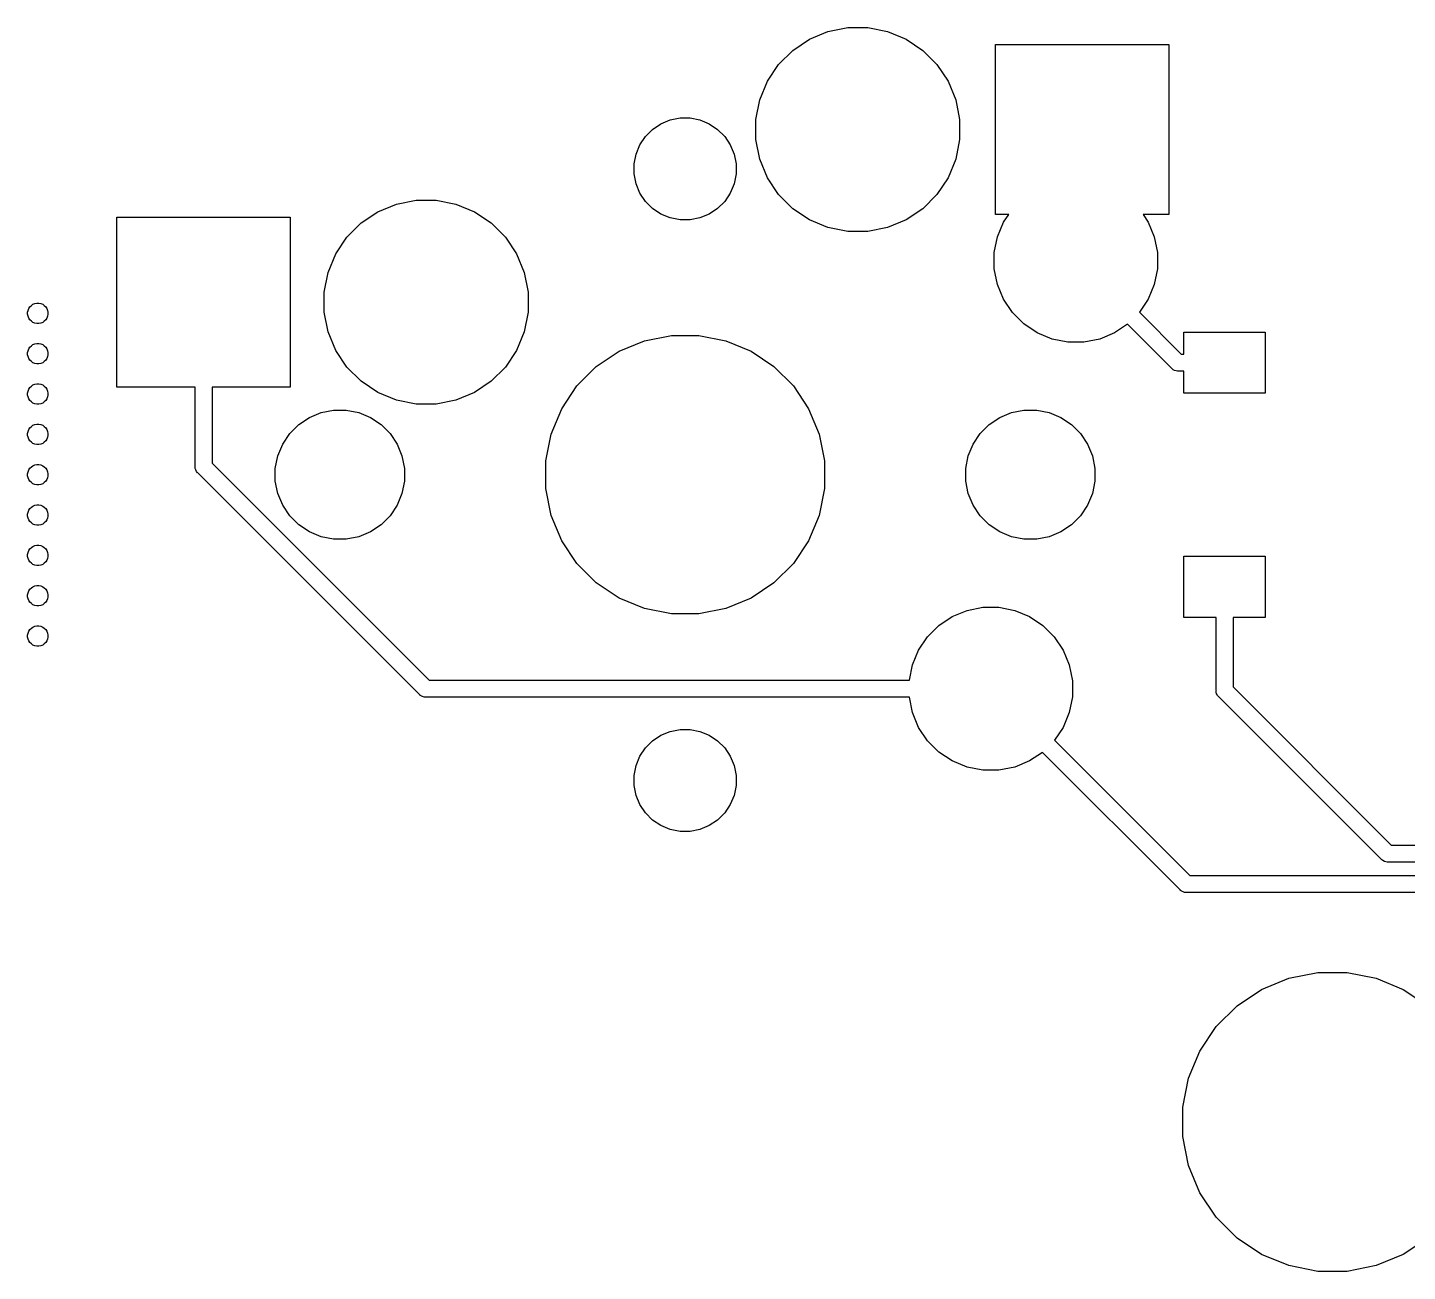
# Model space of a CAD drawing. Extents: x 52 to 337, y -160 to -34.
# Drawn here: x 195.11 to 215.42, y -62.52 to -44.22 of the extents above; entities that cross this region are included whole.
import ezdxf

# ---------------------------------------------------------------- set-up
doc = ezdxf.new("R2010")
doc.units = 0
doc.layers.add('BLACK', color=7, linetype='CONTINUOUS')

msp = doc.modelspace()

# ---------------------------------------------------------------- linework, layer by layer
at = {"layer": 'BLACK', "linetype": 'CONTINUOUS'}
for p, q in [((206.89, -44.2776), (207.18, -44.22)), ((207.18, -44.22), (207.475, -44.22)), ((207.475, -44.22), (207.765, -44.2776)), ((206.371, -44.5549), (206.617, -44.3907)), ((206.617, -44.3907), (206.89, -44.2776)), ((207.765, -44.2776), (208.038, -44.3907)), ((208.038, -44.3907), (208.284, -44.5549)), ((206.162, -44.7638), (206.371, -44.5549)), ((208.284, -44.5549), (208.493, -44.7638)), ((209.355, -46.97), (209.355, -44.47)), ((209.355, -44.47), (211.904, -44.47)), ((211.904, -44.47), (211.904, -46.97)), ((205.998, -45.0095), (206.162, -44.7638)), ((208.493, -44.7638), (208.657, -45.0095)), ((205.885, -45.2825), (205.998, -45.0095)), ((208.657, -45.0095), (208.77, -45.2825)), ((205.827, -45.5723), (205.885, -45.2825)), ((208.77, -45.2825), (208.827, -45.5723)), ((204.309, -45.7174), (204.432, -45.6354)), ((204.432, -45.6354), (204.569, -45.5788)), ((204.569, -45.5788), (204.714, -45.55)), ((204.714, -45.55), (204.861, -45.55)), ((204.861, -45.55), (205.006, -45.5788)), ((205.006, -45.5788), (205.143, -45.6354)), ((205.143, -45.6354), (205.266, -45.7174)), ((205.827, -45.8677), (205.827, -45.5723)), ((208.827, -45.5723), (208.827, -45.8677)), ((204.123, -45.9447), (204.205, -45.8219)), ((204.205, -45.8219), (204.309, -45.7174)), ((205.266, -45.7174), (205.37, -45.8219)), ((205.37, -45.8219), (205.452, -45.9447)), ((205.885, -46.1575), (205.827, -45.8677)), ((208.827, -45.8677), (208.77, -46.1575)), ((204.037, -46.2261), (204.066, -46.0812)), ((204.066, -46.0812), (204.123, -45.9447)), ((205.452, -45.9447), (205.509, -46.0812)), ((205.509, -46.0812), (205.537, -46.2261)), ((204.037, -46.3739), (204.037, -46.2261)), ((205.537, -46.2261), (205.537, -46.3739)), ((205.998, -46.4305), (205.885, -46.1575)), ((208.77, -46.1575), (208.657, -46.4305)), ((204.066, -46.5188), (204.037, -46.3739)), ((205.537, -46.3739), (205.509, -46.5188)), ((206.162, -46.6762), (205.998, -46.4305)), ((208.657, -46.4305), (208.493, -46.6762)), ((204.123, -46.6553), (204.066, -46.5188)), ((204.205, -46.7781), (204.123, -46.6553)), ((205.452, -46.6553), (205.37, -46.7781)), ((205.509, -46.5188), (205.452, -46.6553)), ((206.371, -46.8851), (206.162, -46.6762)), ((208.493, -46.6762), (208.284, -46.8851)), ((200.267, -46.9307), (200.54, -46.8176)), ((200.54, -46.8176), (200.83, -46.76)), ((200.83, -46.76), (201.125, -46.76)), ((201.125, -46.76), (201.415, -46.8176)), ((201.415, -46.8176), (201.688, -46.9307)), ((204.309, -46.8826), (204.205, -46.7781)), ((204.432, -46.9646), (204.309, -46.8826)), ((205.266, -46.8826), (205.143, -46.9646)), ((205.37, -46.7781), (205.266, -46.8826)), ((206.617, -47.0493), (206.371, -46.8851)), ((208.284, -46.8851), (208.038, -47.0493)), ((196.427, -49.51), (196.427, -47.01)), ((196.427, -47.01), (198.977, -47.01)), ((198.977, -47.01), (198.977, -49.51)), ((199.812, -47.3038), (200.021, -47.0949)), ((200.021, -47.0949), (200.267, -46.9307)), ((201.688, -46.9307), (201.934, -47.0949)), ((201.934, -47.0949), (202.143, -47.3038)), ((204.569, -47.0212), (204.432, -46.9646)), ((204.714, -47.05), (204.569, -47.0212)), ((204.861, -47.05), (204.714, -47.05)), ((205.006, -47.0212), (204.861, -47.05)), ((205.143, -46.9646), (205.006, -47.0212)), ((206.89, -47.1624), (206.617, -47.0493)), ((208.038, -47.0493), (207.765, -47.1624)), ((209.549, -46.97), (209.355, -46.97)), ((209.384, -47.3), (209.474, -47.0816)), ((209.474, -47.0816), (209.549, -46.97)), ((211.904, -46.97), (211.526, -46.97)), ((211.526, -46.97), (211.601, -47.0816)), ((211.601, -47.0816), (211.691, -47.3)), ((199.648, -47.5495), (199.812, -47.3038)), ((202.143, -47.3038), (202.307, -47.5495)), ((207.18, -47.22), (206.89, -47.1624)), ((207.475, -47.22), (207.18, -47.22)), ((207.765, -47.1624), (207.475, -47.22)), ((209.337, -47.5318), (209.384, -47.3)), ((211.691, -47.3), (211.737, -47.5318)), ((199.535, -47.8225), (199.648, -47.5495)), ((202.307, -47.5495), (202.42, -47.8225)), ((209.337, -47.7682), (209.337, -47.5318)), ((211.737, -47.5318), (211.737, -47.7682)), ((199.477, -48.1123), (199.535, -47.8225)), ((202.42, -47.8225), (202.477, -48.1123)), ((209.384, -48), (209.337, -47.7682)), ((211.737, -47.7682), (211.691, -48)), ((199.477, -48.4077), (199.477, -48.1123)), ((202.477, -48.1123), (202.477, -48.4077)), ((209.474, -48.2184), (209.384, -48)), ((211.691, -48), (211.601, -48.2184)), ((195.146, -48.3294), (195.167, -48.3085)), ((195.167, -48.3085), (195.191, -48.2921)), ((195.191, -48.2921), (195.219, -48.2808)), ((195.219, -48.2808), (195.248, -48.275)), ((195.248, -48.275), (195.277, -48.275)), ((195.277, -48.275), (195.306, -48.2808)), ((195.306, -48.2808), (195.334, -48.2921)), ((195.334, -48.2921), (195.358, -48.3085)), ((195.358, -48.3085), (195.379, -48.3294)), ((209.605, -48.415), (209.474, -48.2184)), ((211.601, -48.2184), (211.473, -48.4092)), ((195.112, -48.4102), (195.118, -48.3812)), ((195.112, -48.4398), (195.112, -48.4102)), ((195.118, -48.4688), (195.112, -48.4398)), ((195.118, -48.3812), (195.13, -48.3539)), ((195.13, -48.4961), (195.118, -48.4688)), ((195.13, -48.3539), (195.146, -48.3294)), ((195.146, -48.5206), (195.13, -48.4961)), ((195.167, -48.5415), (195.146, -48.5206)), ((195.379, -48.5206), (195.358, -48.5415)), ((195.379, -48.3294), (195.395, -48.3539)), ((195.395, -48.4961), (195.379, -48.5206)), ((195.395, -48.3539), (195.407, -48.3812)), ((195.407, -48.4688), (195.395, -48.4961)), ((195.407, -48.3812), (195.412, -48.4102)), ((195.412, -48.4398), (195.407, -48.4688)), ((195.412, -48.4102), (195.412, -48.4398)), ((199.535, -48.6975), (199.477, -48.4077)), ((202.477, -48.4077), (202.42, -48.6975)), ((209.773, -48.5821), (209.605, -48.415)), ((211.473, -48.4092), (212.089, -49.025)), ((195.191, -48.5579), (195.167, -48.5415)), ((195.219, -48.5692), (195.191, -48.5579)), ((195.248, -48.575), (195.219, -48.5692)), ((195.277, -48.575), (195.248, -48.575)), ((195.306, -48.5692), (195.277, -48.575)), ((195.334, -48.5579), (195.306, -48.5692)), ((195.358, -48.5415), (195.334, -48.5579)), ((199.648, -48.9705), (199.535, -48.6975)), ((202.42, -48.6975), (202.307, -48.9705)), ((209.969, -48.7134), (209.773, -48.5821)), ((210.187, -48.8039), (209.969, -48.7134)), ((211.106, -48.7134), (210.888, -48.8039)), ((211.297, -48.586), (211.106, -48.7134)), ((211.945, -49.2341), (211.297, -48.586)), ((212.125, -49.025), (212.125, -48.7)), ((212.125, -48.7), (213.325, -48.7)), ((213.325, -48.7), (213.325, -49.6)), ((195.13, -48.9477), (195.146, -48.9231)), ((195.146, -48.9231), (195.167, -48.9022)), ((195.167, -48.9022), (195.191, -48.8858)), ((195.191, -48.8858), (195.219, -48.8745)), ((195.219, -48.8745), (195.248, -48.8687)), ((195.248, -48.8687), (195.277, -48.8687)), ((195.277, -48.8687), (195.306, -48.8745)), ((195.306, -48.8745), (195.334, -48.8858)), ((195.334, -48.8858), (195.358, -48.9022)), ((195.358, -48.9022), (195.379, -48.9231)), ((195.379, -48.9231), (195.395, -48.9477)), ((203.816, -48.9833), (204.19, -48.8288)), ((204.19, -48.8288), (204.586, -48.75)), ((204.586, -48.75), (204.989, -48.75)), ((204.989, -48.75), (205.385, -48.8288)), ((205.385, -48.8288), (205.759, -48.9833)), ((210.419, -48.85), (210.187, -48.8039)), ((210.656, -48.85), (210.419, -48.85)), ((210.888, -48.8039), (210.656, -48.85)), ((195.112, -49.004), (195.118, -48.975)), ((195.112, -49.0335), (195.112, -49.004)), ((195.118, -49.0625), (195.112, -49.0335)), ((195.118, -48.975), (195.13, -48.9477)), ((195.13, -49.0898), (195.118, -49.0625)), ((195.146, -49.1144), (195.13, -49.0898)), ((195.167, -49.1353), (195.146, -49.1144)), ((195.191, -49.1517), (195.167, -49.1353)), ((195.358, -49.1353), (195.334, -49.1517)), ((195.379, -49.1144), (195.358, -49.1353)), ((195.395, -49.0898), (195.379, -49.1144)), ((195.395, -48.9477), (195.407, -48.975)), ((195.407, -49.0625), (195.395, -49.0898)), ((195.407, -48.975), (195.412, -49.004)), ((195.412, -49.0335), (195.407, -49.0625)), ((195.412, -49.004), (195.412, -49.0335)), ((199.812, -49.2162), (199.648, -48.9705)), ((202.307, -48.9705), (202.143, -49.2162)), ((203.481, -49.2077), (203.816, -48.9833)), ((205.759, -48.9833), (206.094, -49.2077)), ((212.089, -49.025), (212.125, -49.025)), ((195.219, -49.163), (195.191, -49.1517)), ((195.248, -49.1687), (195.219, -49.163)), ((195.277, -49.1687), (195.248, -49.1687)), ((195.306, -49.163), (195.277, -49.1687)), ((195.334, -49.1517), (195.306, -49.163)), ((200.021, -49.4251), (199.812, -49.2162)), ((202.143, -49.2162), (201.934, -49.4251)), ((203.195, -49.4932), (203.481, -49.2077)), ((206.094, -49.2077), (206.38, -49.4932)), ((211.949, -49.2388), (211.945, -49.2341)), ((211.953, -49.2427), (211.949, -49.2388)), ((211.965, -49.2524), (211.953, -49.2427)), ((211.953, -49.2427), (211.953, -49.2427)), ((211.968, -49.2544), (211.965, -49.2524)), ((211.989, -49.266), (211.968, -49.2544)), ((212.013, -49.2732), (211.989, -49.266)), ((212.031, -49.275), (212.013, -49.2732)), ((212.037, -49.2756), (212.031, -49.275)), ((212.031, -49.275), (212.031, -49.275)), ((212.044, -49.275), (212.037, -49.2756)), ((212.125, -49.275), (212.044, -49.275)), ((212.125, -49.6), (212.125, -49.275)), ((195.118, -49.5687), (195.13, -49.5414)), ((195.13, -49.5414), (195.146, -49.5169)), ((195.146, -49.5169), (195.167, -49.496)), ((195.167, -49.496), (195.191, -49.4796)), ((195.191, -49.4796), (195.219, -49.4683)), ((195.219, -49.4683), (195.248, -49.4625)), ((195.248, -49.4625), (195.277, -49.4625)), ((195.277, -49.4625), (195.306, -49.4683)), ((195.306, -49.4683), (195.334, -49.4796)), ((195.334, -49.4796), (195.358, -49.496)), ((195.358, -49.496), (195.379, -49.5169)), ((195.379, -49.5169), (195.395, -49.5414)), ((195.395, -49.5414), (195.407, -49.5687)), ((197.577, -49.51), (196.427, -49.51)), ((197.577, -50.6759), (197.577, -49.51)), ((198.977, -49.51), (197.827, -49.51)), ((197.827, -49.51), (197.827, -50.6302)), ((200.267, -49.5893), (200.021, -49.4251)), ((201.934, -49.4251), (201.688, -49.5893)), ((202.971, -49.829), (203.195, -49.4932)), ((206.38, -49.4932), (206.604, -49.829)), ((195.112, -49.5977), (195.118, -49.5687)), ((195.112, -49.6273), (195.112, -49.5977)), ((195.118, -49.6563), (195.112, -49.6273)), ((195.13, -49.6836), (195.118, -49.6563)), ((195.146, -49.7081), (195.13, -49.6836)), ((195.167, -49.729), (195.146, -49.7081)), ((195.191, -49.7454), (195.167, -49.729)), ((195.358, -49.729), (195.334, -49.7454)), ((195.379, -49.7081), (195.358, -49.729)), ((195.395, -49.6836), (195.379, -49.7081)), ((195.407, -49.6563), (195.395, -49.6836)), ((195.407, -49.5687), (195.412, -49.5977)), ((195.412, -49.6273), (195.407, -49.6563)), ((195.412, -49.5977), (195.412, -49.6273)), ((200.54, -49.7024), (200.267, -49.5893)), ((200.83, -49.76), (200.54, -49.7024)), ((201.415, -49.7024), (201.125, -49.76)), ((201.688, -49.5893), (201.415, -49.7024)), ((213.325, -49.6), (212.125, -49.6)), ((195.219, -49.7567), (195.191, -49.7454)), ((195.248, -49.7625), (195.219, -49.7567)), ((195.277, -49.7625), (195.248, -49.7625)), ((195.306, -49.7567), (195.277, -49.7625)), ((195.334, -49.7454), (195.306, -49.7567)), ((199.258, -49.9581), (199.43, -49.8865)), ((199.43, -49.8865), (199.614, -49.85)), ((199.614, -49.85), (199.801, -49.85)), ((199.801, -49.85), (199.985, -49.8865)), ((199.985, -49.8865), (200.157, -49.9581)), ((201.125, -49.76), (200.83, -49.76)), ((202.816, -50.202), (202.971, -49.829)), ((206.604, -49.829), (206.759, -50.202)), ((209.418, -49.9581), (209.59, -49.8865)), ((209.59, -49.8865), (209.774, -49.85)), ((209.774, -49.85), (209.961, -49.85)), ((209.961, -49.85), (210.145, -49.8865)), ((210.145, -49.8865), (210.317, -49.9581)), ((195.118, -50.1625), (195.13, -50.1352)), ((195.13, -50.1352), (195.146, -50.1106)), ((195.146, -50.1106), (195.167, -50.0897)), ((195.167, -50.0897), (195.191, -50.0733)), ((195.191, -50.0733), (195.219, -50.062)), ((195.219, -50.062), (195.248, -50.0562)), ((195.248, -50.0562), (195.277, -50.0562)), ((195.277, -50.0562), (195.306, -50.062)), ((195.306, -50.062), (195.334, -50.0733)), ((195.334, -50.0733), (195.358, -50.0897)), ((195.358, -50.0897), (195.379, -50.1106)), ((195.379, -50.1106), (195.395, -50.1352)), ((195.395, -50.1352), (195.407, -50.1625)), ((198.97, -50.1944), (199.102, -50.0621)), ((199.102, -50.0621), (199.258, -49.9581)), ((200.157, -49.9581), (200.313, -50.0621)), ((200.313, -50.0621), (200.445, -50.1944)), ((209.13, -50.1944), (209.262, -50.0621)), ((209.262, -50.0621), (209.418, -49.9581)), ((210.317, -49.9581), (210.473, -50.0621)), ((210.473, -50.0621), (210.605, -50.1944)), ((195.112, -50.1915), (195.118, -50.1625)), ((195.112, -50.221), (195.112, -50.1915)), ((195.118, -50.25), (195.112, -50.221)), ((195.13, -50.2773), (195.118, -50.25)), ((195.146, -50.3019), (195.13, -50.2773)), ((195.167, -50.3228), (195.146, -50.3019)), ((195.191, -50.3392), (195.167, -50.3228)), ((195.219, -50.3505), (195.191, -50.3392)), ((195.248, -50.3562), (195.219, -50.3505)), ((195.306, -50.3505), (195.277, -50.3562)), ((195.334, -50.3392), (195.306, -50.3505)), ((195.358, -50.3228), (195.334, -50.3392)), ((195.379, -50.3019), (195.358, -50.3228)), ((195.395, -50.2773), (195.379, -50.3019)), ((195.407, -50.25), (195.395, -50.2773)), ((195.407, -50.1625), (195.412, -50.1915)), ((195.412, -50.221), (195.407, -50.25)), ((195.412, -50.1915), (195.412, -50.221)), ((198.794, -50.5229), (198.866, -50.35)), ((198.866, -50.35), (198.97, -50.1944)), ((200.445, -50.1944), (200.549, -50.35)), ((200.549, -50.35), (200.621, -50.5229)), ((202.737, -50.5981), (202.816, -50.202)), ((206.759, -50.202), (206.837, -50.5981)), ((208.954, -50.5229), (209.026, -50.35)), ((209.026, -50.35), (209.13, -50.1944)), ((210.605, -50.1944), (210.709, -50.35)), ((210.709, -50.35), (210.781, -50.5229)), ((195.277, -50.3562), (195.248, -50.3562)), ((198.757, -50.7064), (198.794, -50.5229)), ((200.621, -50.5229), (200.657, -50.7064)), ((208.917, -50.7064), (208.954, -50.5229)), ((210.781, -50.5229), (210.817, -50.7064)), ((195.112, -50.7852), (195.118, -50.7562)), ((195.118, -50.7562), (195.13, -50.7289)), ((195.13, -50.7289), (195.146, -50.7044)), ((195.146, -50.7044), (195.167, -50.6835)), ((195.167, -50.6835), (195.191, -50.6671)), ((195.191, -50.6671), (195.219, -50.6558)), ((195.219, -50.6558), (195.248, -50.65)), ((195.248, -50.65), (195.277, -50.65)), ((195.277, -50.65), (195.306, -50.6558)), ((195.306, -50.6558), (195.334, -50.6671)), ((195.334, -50.6671), (195.358, -50.6835)), ((195.358, -50.6835), (195.379, -50.7044)), ((195.379, -50.7044), (195.395, -50.7289)), ((195.395, -50.7289), (195.407, -50.7562)), ((195.407, -50.7562), (195.412, -50.7852)), ((197.577, -50.682), (197.577, -50.6759)), ((197.577, -50.6881), (197.577, -50.682)), ((197.579, -50.7065), (197.577, -50.6881)), ((197.577, -50.6881), (197.577, -50.6881)), ((197.586, -50.7301), (197.579, -50.7065)), ((197.598, -50.7518), (197.586, -50.7301)), ((197.614, -50.7708), (197.598, -50.7518)), ((197.827, -50.6302), (201.022, -53.825)), ((198.757, -50.8936), (198.757, -50.7064)), ((200.657, -50.7064), (200.657, -50.8936)), ((202.737, -51.0019), (202.737, -50.5981)), ((206.837, -50.5981), (206.837, -51.0019)), ((208.917, -50.8936), (208.917, -50.7064)), ((210.817, -50.7064), (210.817, -50.8936)), ((195.112, -50.8148), (195.112, -50.7852)), ((195.118, -50.8438), (195.112, -50.8148)), ((195.13, -50.8711), (195.118, -50.8438)), ((195.146, -50.8956), (195.13, -50.8711)), ((195.167, -50.9165), (195.146, -50.8956)), ((195.191, -50.9329), (195.167, -50.9165)), ((195.219, -50.9442), (195.191, -50.9329)), ((195.248, -50.95), (195.219, -50.9442)), ((195.277, -50.95), (195.248, -50.95)), ((195.306, -50.9442), (195.277, -50.95)), ((195.334, -50.9329), (195.306, -50.9442)), ((195.358, -50.9165), (195.334, -50.9329)), ((195.379, -50.8956), (195.358, -50.9165)), ((195.395, -50.8711), (195.379, -50.8956)), ((195.407, -50.8438), (195.395, -50.8711)), ((195.412, -50.8148), (195.407, -50.8438)), ((195.412, -50.7852), (195.412, -50.8148)), ((197.618, -50.7747), (197.614, -50.7708)), ((200.878, -54.0341), (197.618, -50.7747)), ((198.794, -51.0771), (198.757, -50.8936)), ((200.657, -50.8936), (200.621, -51.0771)), ((208.954, -51.0771), (208.917, -50.8936)), ((210.817, -50.8936), (210.781, -51.0771)), ((198.866, -51.25), (198.794, -51.0771)), ((200.621, -51.0771), (200.549, -51.25)), ((202.816, -51.398), (202.737, -51.0019)), ((206.837, -51.0019), (206.759, -51.398)), ((209.026, -51.25), (208.954, -51.0771)), ((210.781, -51.0771), (210.709, -51.25)), ((195.112, -51.379), (195.118, -51.35)), ((195.118, -51.35), (195.13, -51.3227)), ((195.13, -51.3227), (195.146, -51.2981)), ((195.146, -51.2981), (195.167, -51.2772)), ((195.167, -51.2772), (195.191, -51.2608)), ((195.191, -51.2608), (195.219, -51.2495)), ((195.219, -51.2495), (195.248, -51.2437)), ((195.248, -51.2437), (195.277, -51.2437)), ((195.277, -51.2437), (195.306, -51.2495)), ((195.306, -51.2495), (195.334, -51.2608)), ((195.334, -51.2608), (195.358, -51.2772)), ((195.358, -51.2772), (195.379, -51.2981)), ((195.379, -51.2981), (195.395, -51.3227)), ((195.395, -51.3227), (195.407, -51.35)), ((195.407, -51.35), (195.412, -51.379)), ((198.97, -51.4056), (198.866, -51.25)), ((200.549, -51.25), (200.445, -51.4056)), ((209.13, -51.4056), (209.026, -51.25)), ((210.709, -51.25), (210.605, -51.4056)), ((195.112, -51.4085), (195.112, -51.379)), ((195.118, -51.4375), (195.112, -51.4085)), ((195.13, -51.4648), (195.118, -51.4375)), ((195.146, -51.4894), (195.13, -51.4648)), ((195.167, -51.5103), (195.146, -51.4894)), ((195.191, -51.5267), (195.167, -51.5103)), ((195.219, -51.538), (195.191, -51.5267)), ((195.248, -51.5437), (195.219, -51.538)), ((195.277, -51.5437), (195.248, -51.5437)), ((195.306, -51.538), (195.277, -51.5437)), ((195.334, -51.5267), (195.306, -51.538)), ((195.358, -51.5103), (195.334, -51.5267)), ((195.379, -51.4894), (195.358, -51.5103)), ((195.395, -51.4648), (195.379, -51.4894)), ((195.407, -51.4375), (195.395, -51.4648)), ((195.412, -51.4085), (195.407, -51.4375)), ((195.412, -51.379), (195.412, -51.4085)), ((199.102, -51.5379), (198.97, -51.4056)), ((199.258, -51.6419), (199.102, -51.5379)), ((200.313, -51.5379), (200.157, -51.6419)), ((200.445, -51.4056), (200.313, -51.5379)), ((202.971, -51.771), (202.816, -51.398)), ((206.759, -51.398), (206.604, -51.771)), ((209.262, -51.5379), (209.13, -51.4056)), ((209.418, -51.6419), (209.262, -51.5379)), ((210.473, -51.5379), (210.317, -51.6419)), ((210.605, -51.4056), (210.473, -51.5379)), ((199.43, -51.7135), (199.258, -51.6419)), ((199.614, -51.75), (199.43, -51.7135)), ((199.801, -51.75), (199.614, -51.75)), ((199.985, -51.7135), (199.801, -51.75)), ((200.157, -51.6419), (199.985, -51.7135)), ((203.195, -52.1068), (202.971, -51.771)), ((206.604, -51.771), (206.38, -52.1068)), ((209.59, -51.7135), (209.418, -51.6419)), ((209.774, -51.75), (209.59, -51.7135)), ((209.961, -51.75), (209.774, -51.75)), ((210.145, -51.7135), (209.961, -51.75)), ((210.317, -51.6419), (210.145, -51.7135)), ((195.112, -51.9727), (195.118, -51.9437)), ((195.112, -52.0023), (195.112, -51.9727)), ((195.118, -51.9437), (195.13, -51.9164)), ((195.13, -51.9164), (195.146, -51.8919)), ((195.146, -51.8919), (195.167, -51.871)), ((195.167, -51.871), (195.191, -51.8546)), ((195.191, -51.8546), (195.219, -51.8433)), ((195.219, -51.8433), (195.248, -51.8375)), ((195.248, -51.8375), (195.277, -51.8375)), ((195.277, -51.8375), (195.306, -51.8433)), ((195.306, -51.8433), (195.334, -51.8546)), ((195.334, -51.8546), (195.358, -51.871)), ((195.358, -51.871), (195.379, -51.8919)), ((195.379, -51.8919), (195.395, -51.9164)), ((195.395, -51.9164), (195.407, -51.9437)), ((195.407, -51.9437), (195.412, -51.9727)), ((195.412, -51.9727), (195.412, -52.0023)), ((195.118, -52.0313), (195.112, -52.0023)), ((195.13, -52.0586), (195.118, -52.0313)), ((195.146, -52.0831), (195.13, -52.0586)), ((195.167, -52.104), (195.146, -52.0831)), ((195.191, -52.1204), (195.167, -52.104)), ((195.219, -52.1317), (195.191, -52.1204)), ((195.248, -52.1375), (195.219, -52.1317)), ((195.277, -52.1375), (195.248, -52.1375)), ((195.306, -52.1317), (195.277, -52.1375)), ((195.334, -52.1204), (195.306, -52.1317)), ((195.358, -52.104), (195.334, -52.1204)), ((195.379, -52.0831), (195.358, -52.104)), ((195.395, -52.0586), (195.379, -52.0831)), ((195.407, -52.0313), (195.395, -52.0586)), ((195.412, -52.0023), (195.407, -52.0313)), ((203.481, -52.3923), (203.195, -52.1068)), ((206.38, -52.1068), (206.094, -52.3923)), ((212.125, -52.9), (212.125, -52)), ((212.125, -52), (213.325, -52)), ((213.325, -52), (213.325, -52.9)), ((195.112, -52.5665), (195.118, -52.5375)), ((195.112, -52.596), (195.112, -52.5665)), ((195.118, -52.5375), (195.13, -52.5102)), ((195.13, -52.5102), (195.146, -52.4856)), ((195.146, -52.4856), (195.167, -52.4647)), ((195.167, -52.4647), (195.191, -52.4483)), ((195.191, -52.4483), (195.219, -52.437)), ((195.219, -52.437), (195.248, -52.4312)), ((195.248, -52.4312), (195.277, -52.4312)), ((195.277, -52.4312), (195.306, -52.437)), ((195.306, -52.437), (195.334, -52.4483)), ((195.334, -52.4483), (195.358, -52.4647)), ((195.358, -52.4647), (195.379, -52.4856)), ((195.379, -52.4856), (195.395, -52.5102)), ((195.395, -52.5102), (195.407, -52.5375)), ((195.407, -52.5375), (195.412, -52.5665)), ((195.412, -52.5665), (195.412, -52.596)), ((203.816, -52.6167), (203.481, -52.3923)), ((206.094, -52.3923), (205.759, -52.6167)), ((195.118, -52.625), (195.112, -52.596)), ((195.13, -52.6523), (195.118, -52.625)), ((195.146, -52.6769), (195.13, -52.6523)), ((195.167, -52.6978), (195.146, -52.6769)), ((195.191, -52.7142), (195.167, -52.6978)), ((195.219, -52.7255), (195.191, -52.7142)), ((195.248, -52.7312), (195.219, -52.7255)), ((195.277, -52.7312), (195.248, -52.7312)), ((195.306, -52.7255), (195.277, -52.7312)), ((195.334, -52.7142), (195.306, -52.7255)), ((195.358, -52.6978), (195.334, -52.7142)), ((195.379, -52.6769), (195.358, -52.6978)), ((195.395, -52.6523), (195.379, -52.6769)), ((195.407, -52.625), (195.395, -52.6523)), ((195.412, -52.596), (195.407, -52.625)), ((204.19, -52.7712), (203.816, -52.6167)), ((204.586, -52.85), (204.19, -52.7712)), ((205.385, -52.7712), (204.989, -52.85)), ((205.759, -52.6167), (205.385, -52.7712)), ((208.937, -52.7961), (209.169, -52.75)), ((209.169, -52.75), (209.406, -52.75)), ((209.406, -52.75), (209.638, -52.7961)), ((204.989, -52.85), (204.586, -52.85)), ((208.523, -53.0179), (208.719, -52.8866)), ((208.719, -52.8866), (208.937, -52.7961)), ((209.638, -52.7961), (209.856, -52.8866)), ((209.856, -52.8866), (210.052, -53.0179)), ((212.6, -52.9), (212.125, -52.9)), ((212.6, -53.9689), (212.6, -52.9)), ((213.325, -52.9), (212.85, -52.9)), ((212.85, -52.9), (212.85, -53.9232)), ((195.112, -53.1602), (195.118, -53.1312)), ((195.112, -53.1898), (195.112, -53.1602)), ((195.118, -53.2188), (195.112, -53.1898)), ((195.118, -53.1312), (195.13, -53.1039)), ((195.13, -53.1039), (195.146, -53.0794)), ((195.146, -53.0794), (195.167, -53.0585)), ((195.167, -53.0585), (195.191, -53.0421)), ((195.191, -53.0421), (195.219, -53.0308)), ((195.219, -53.0308), (195.248, -53.025)), ((195.248, -53.025), (195.277, -53.025)), ((195.277, -53.025), (195.306, -53.0308)), ((195.306, -53.0308), (195.334, -53.0421)), ((195.334, -53.0421), (195.358, -53.0585)), ((195.358, -53.0585), (195.379, -53.0794)), ((195.379, -53.0794), (195.395, -53.1039)), ((195.395, -53.1039), (195.407, -53.1312)), ((195.407, -53.1312), (195.412, -53.1602)), ((195.412, -53.1898), (195.407, -53.2188)), ((195.412, -53.1602), (195.412, -53.1898)), ((208.224, -53.3816), (208.355, -53.185)), ((208.355, -53.185), (208.523, -53.0179)), ((210.052, -53.0179), (210.22, -53.185)), ((210.22, -53.185), (210.351, -53.3816)), ((195.13, -53.2461), (195.118, -53.2188)), ((195.146, -53.2706), (195.13, -53.2461)), ((195.167, -53.2915), (195.146, -53.2706)), ((195.191, -53.3079), (195.167, -53.2915)), ((195.219, -53.3192), (195.191, -53.3079)), ((195.248, -53.325), (195.219, -53.3192)), ((195.277, -53.325), (195.248, -53.325)), ((195.306, -53.3192), (195.277, -53.325)), ((195.334, -53.3079), (195.306, -53.3192)), ((195.358, -53.2915), (195.334, -53.3079)), ((195.379, -53.2706), (195.358, -53.2915)), ((195.395, -53.2461), (195.379, -53.2706)), ((195.407, -53.2188), (195.395, -53.2461)), ((208.134, -53.6), (208.224, -53.3816)), ((210.351, -53.3816), (210.441, -53.6)), ((208.089, -53.825), (208.134, -53.6)), ((210.441, -53.6), (210.487, -53.8318)), ((201.022, -53.825), (208.089, -53.825)), ((210.487, -53.8318), (210.487, -54.0682)), ((212.599, -53.975), (212.6, -53.9689)), ((212.6, -53.9811), (212.599, -53.975)), ((212.601, -53.9875), (212.6, -53.9811)), ((212.602, -53.9995), (212.601, -53.9875)), ((212.609, -54.0231), (212.602, -53.9995)), ((212.85, -53.9232), (215.177, -56.25)), ((200.882, -54.0388), (200.878, -54.0341)), ((200.886, -54.0427), (200.882, -54.0388)), ((200.901, -54.0544), (200.886, -54.0427)), ((200.886, -54.0427), (200.886, -54.0427)), ((200.909, -54.059), (200.901, -54.0544)), ((200.922, -54.066), (200.909, -54.059)), ((200.946, -54.0732), (200.922, -54.066)), ((200.964, -54.075), (200.946, -54.0732)), ((200.97, -54.0756), (200.964, -54.075)), ((200.964, -54.075), (200.964, -54.075)), ((200.977, -54.075), (200.97, -54.0756)), ((208.089, -54.075), (200.977, -54.075)), ((208.134, -54.3), (208.089, -54.075)), ((210.487, -54.0682), (210.441, -54.3)), ((212.621, -54.0448), (212.609, -54.0231)), ((212.628, -54.0544), (212.621, -54.0448)), ((212.636, -54.0638), (212.628, -54.0544)), ((212.641, -54.0677), (212.636, -54.0638)), ((215.032, -56.4591), (212.641, -54.0677)), ((208.224, -54.5184), (208.134, -54.3)), ((210.441, -54.3), (210.351, -54.5184)), ((204.432, -54.6354), (204.569, -54.5788)), ((204.569, -54.5788), (204.714, -54.55)), ((204.714, -54.55), (204.861, -54.55)), ((204.861, -54.55), (205.006, -54.5788)), ((205.006, -54.5788), (205.143, -54.6354)), ((208.355, -54.715), (208.224, -54.5184)), ((210.351, -54.5184), (210.223, -54.7092)), ((204.205, -54.8219), (204.309, -54.7174)), ((204.309, -54.7174), (204.432, -54.6354)), ((205.143, -54.6354), (205.266, -54.7174)), ((205.266, -54.7174), (205.37, -54.8219)), ((208.523, -54.8821), (208.355, -54.715)), ((210.223, -54.7092), (212.214, -56.7)), ((204.066, -55.0812), (204.123, -54.9447)), ((204.123, -54.9447), (204.205, -54.8219)), ((205.37, -54.8219), (205.452, -54.9447)), ((205.452, -54.9447), (205.509, -55.0812)), ((208.719, -55.0134), (208.523, -54.8821)), ((208.937, -55.1039), (208.719, -55.0134)), ((209.856, -55.0134), (209.638, -55.1039)), ((210.047, -54.886), (209.856, -55.0134)), ((212.07, -56.9091), (210.047, -54.886)), ((204.037, -55.2261), (204.066, -55.0812)), ((204.037, -55.3739), (204.037, -55.2261)), ((205.509, -55.0812), (205.537, -55.2261)), ((205.537, -55.2261), (205.537, -55.3739)), ((209.169, -55.15), (208.937, -55.1039)), ((209.406, -55.15), (209.169, -55.15)), ((209.638, -55.1039), (209.406, -55.15)), ((204.066, -55.5188), (204.037, -55.3739)), ((205.537, -55.3739), (205.509, -55.5188)), ((204.123, -55.6553), (204.066, -55.5188)), ((205.509, -55.5188), (205.452, -55.6553)), ((204.205, -55.7781), (204.123, -55.6553)), ((204.309, -55.8826), (204.205, -55.7781)), ((205.37, -55.7781), (205.266, -55.8826)), ((205.452, -55.6553), (205.37, -55.7781)), ((204.432, -55.9646), (204.309, -55.8826)), ((204.569, -56.0212), (204.432, -55.9646)), ((204.714, -56.05), (204.569, -56.0212)), ((205.006, -56.0212), (204.861, -56.05)), ((205.143, -55.9646), (205.006, -56.0212)), ((205.266, -55.8826), (205.143, -55.9646)), ((204.861, -56.05), (204.714, -56.05)), ((215.177, -56.25), (230.117, -56.25)), ((215.036, -56.4638), (215.032, -56.4591)), ((215.041, -56.4677), (215.036, -56.4638)), ((215.055, -56.4794), (215.041, -56.4677)), ((215.041, -56.4677), (215.041, -56.4677)), ((215.077, -56.491), (215.055, -56.4794)), ((215.1, -56.4982), (215.077, -56.491)), ((215.119, -56.5), (215.1, -56.4982)), ((215.125, -56.5006), (215.119, -56.5)), ((215.119, -56.5), (215.119, -56.5)), ((215.131, -56.5), (215.125, -56.5006)), ((230.163, -56.5), (215.131, -56.5)), ((212.214, -56.7), (230.303, -56.7)), ((212.074, -56.9138), (212.07, -56.9091)), ((212.078, -56.9177), (212.074, -56.9138)), ((212.093, -56.9294), (212.078, -56.9177)), ((212.078, -56.9177), (212.078, -56.9177)), ((212.114, -56.9411), (212.093, -56.9294)), ((212.138, -56.9482), (212.114, -56.9411)), ((212.156, -56.95), (212.138, -56.9482)), ((212.163, -56.9506), (212.156, -56.95)), ((212.156, -56.95), (212.156, -56.95)), ((212.169, -56.95), (212.163, -56.9506)), ((230.349, -56.95), (212.169, -56.95)), ((213.27, -58.3754), (213.671, -58.2095)), ((213.671, -58.2095), (214.096, -58.125)), ((214.096, -58.125), (214.529, -58.125)), ((214.529, -58.125), (214.954, -58.2095)), ((214.954, -58.2095), (215.355, -58.3754)), ((212.91, -58.6161), (213.27, -58.3754)), ((215.355, -58.3754), (215.715, -58.6161)), ((212.604, -58.9226), (212.91, -58.6161)), ((212.363, -59.2829), (212.604, -58.9226)), ((212.197, -59.6833), (212.363, -59.2829)), ((212.112, -60.1083), (212.197, -59.6833)), ((212.112, -60.5417), (212.112, -60.1083)), ((212.197, -60.9667), (212.112, -60.5417)), ((212.363, -61.3671), (212.197, -60.9667)), ((212.604, -61.7274), (212.363, -61.3671)), ((212.91, -62.0339), (212.604, -61.7274)), ((213.27, -62.2746), (212.91, -62.0339)), ((215.715, -62.0339), (215.355, -62.2746)), ((213.671, -62.4405), (213.27, -62.2746)), ((215.355, -62.2746), (214.954, -62.4405)), ((214.096, -62.525), (213.671, -62.4405)), ((214.529, -62.525), (214.096, -62.525)), ((214.954, -62.4405), (214.529, -62.525))]:
    msp.add_line(p, q, dxfattribs=at)

doc.saveas('drawing.dxf')
